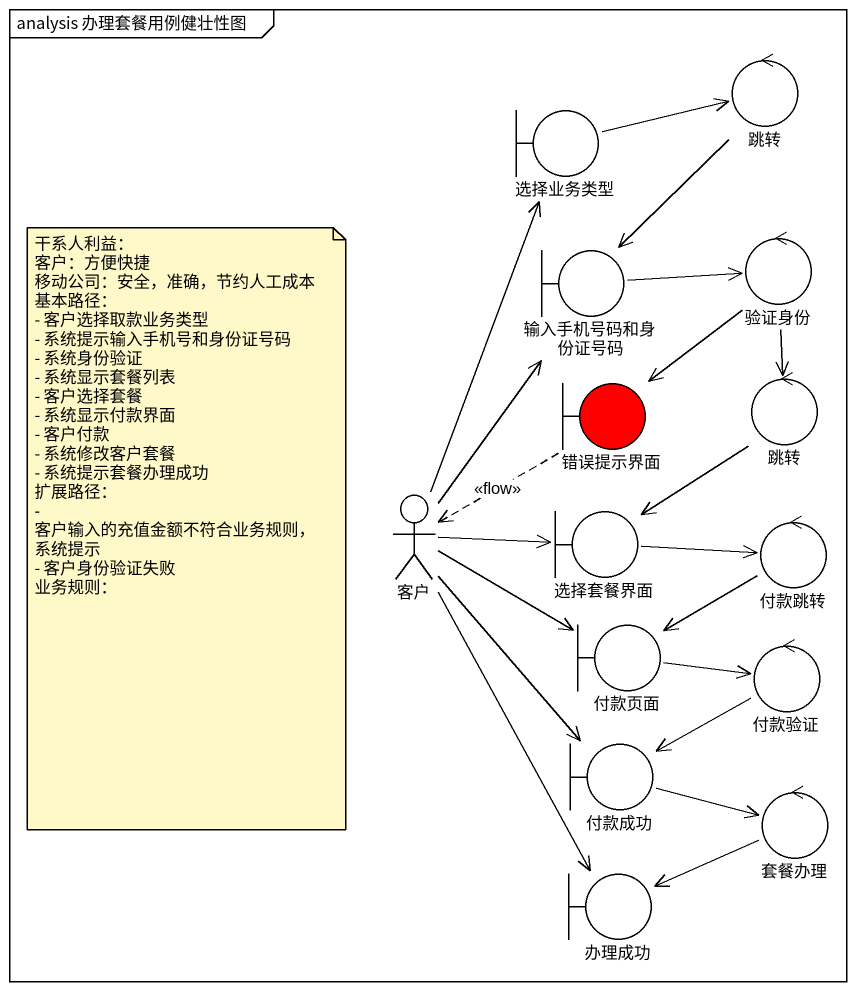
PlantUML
@startuml
mainframe analysis 办理套餐用例健壮性图
boundary 选择业务类型
control 跳转
boundary 输入手机号码和身份证号码
control 验证身份
boundary 错误提示界面 #FF0000
control "跳转" as 跳转_2
actor 客户
boundary 选择套餐界面
control 付款跳转
boundary 付款页面
control 付款验证
boundary 付款成功
control 套餐办理
boundary 办理成功
选择业务类型 -right-> 跳转
跳转 --> 输入手机号码和身份证号码
输入手机号码和身份证号码 -right-> 验证身份
验证身份 --> 错误提示界面
验证身份 --> 跳转_2
错误提示界面 ..> 客户 : <<flow>>
跳转_2 --> 选择套餐界面
客户 -up-> 选择业务类型
客户 -up-> 输入手机号码和身份证号码
客户 -right-> 选择套餐界面
客户 -right-> 付款页面
客户 --> 付款成功
客户 --> 办理成功
选择套餐界面 -right-> 付款跳转
付款跳转 --> 付款页面
付款页面 -right-> 付款验证
付款验证 -left-> 付款成功
付款成功 -right-> 套餐办理
套餐办理 -left-> 办理成功
note as N1
  干系人利益：
  客户：方便快捷
  移动公司：安全，准确，节约人工成本
  基本路径：
  - 客户选择取款业务类型
  - 系统提示输入手机号和身份证号码
  - 系统身份验证
  - 系统显示套餐列表
  - 客户选择套餐
  - 系统显示付款界面
  - 客户付款
  - 系统修改客户套餐
  - 系统提示套餐办理成功
  扩展路径：
  - 客户输入的充值金额不符合业务规则，系统提示
  - 客户身份验证失败
  业务规则：
end note
@enduml
